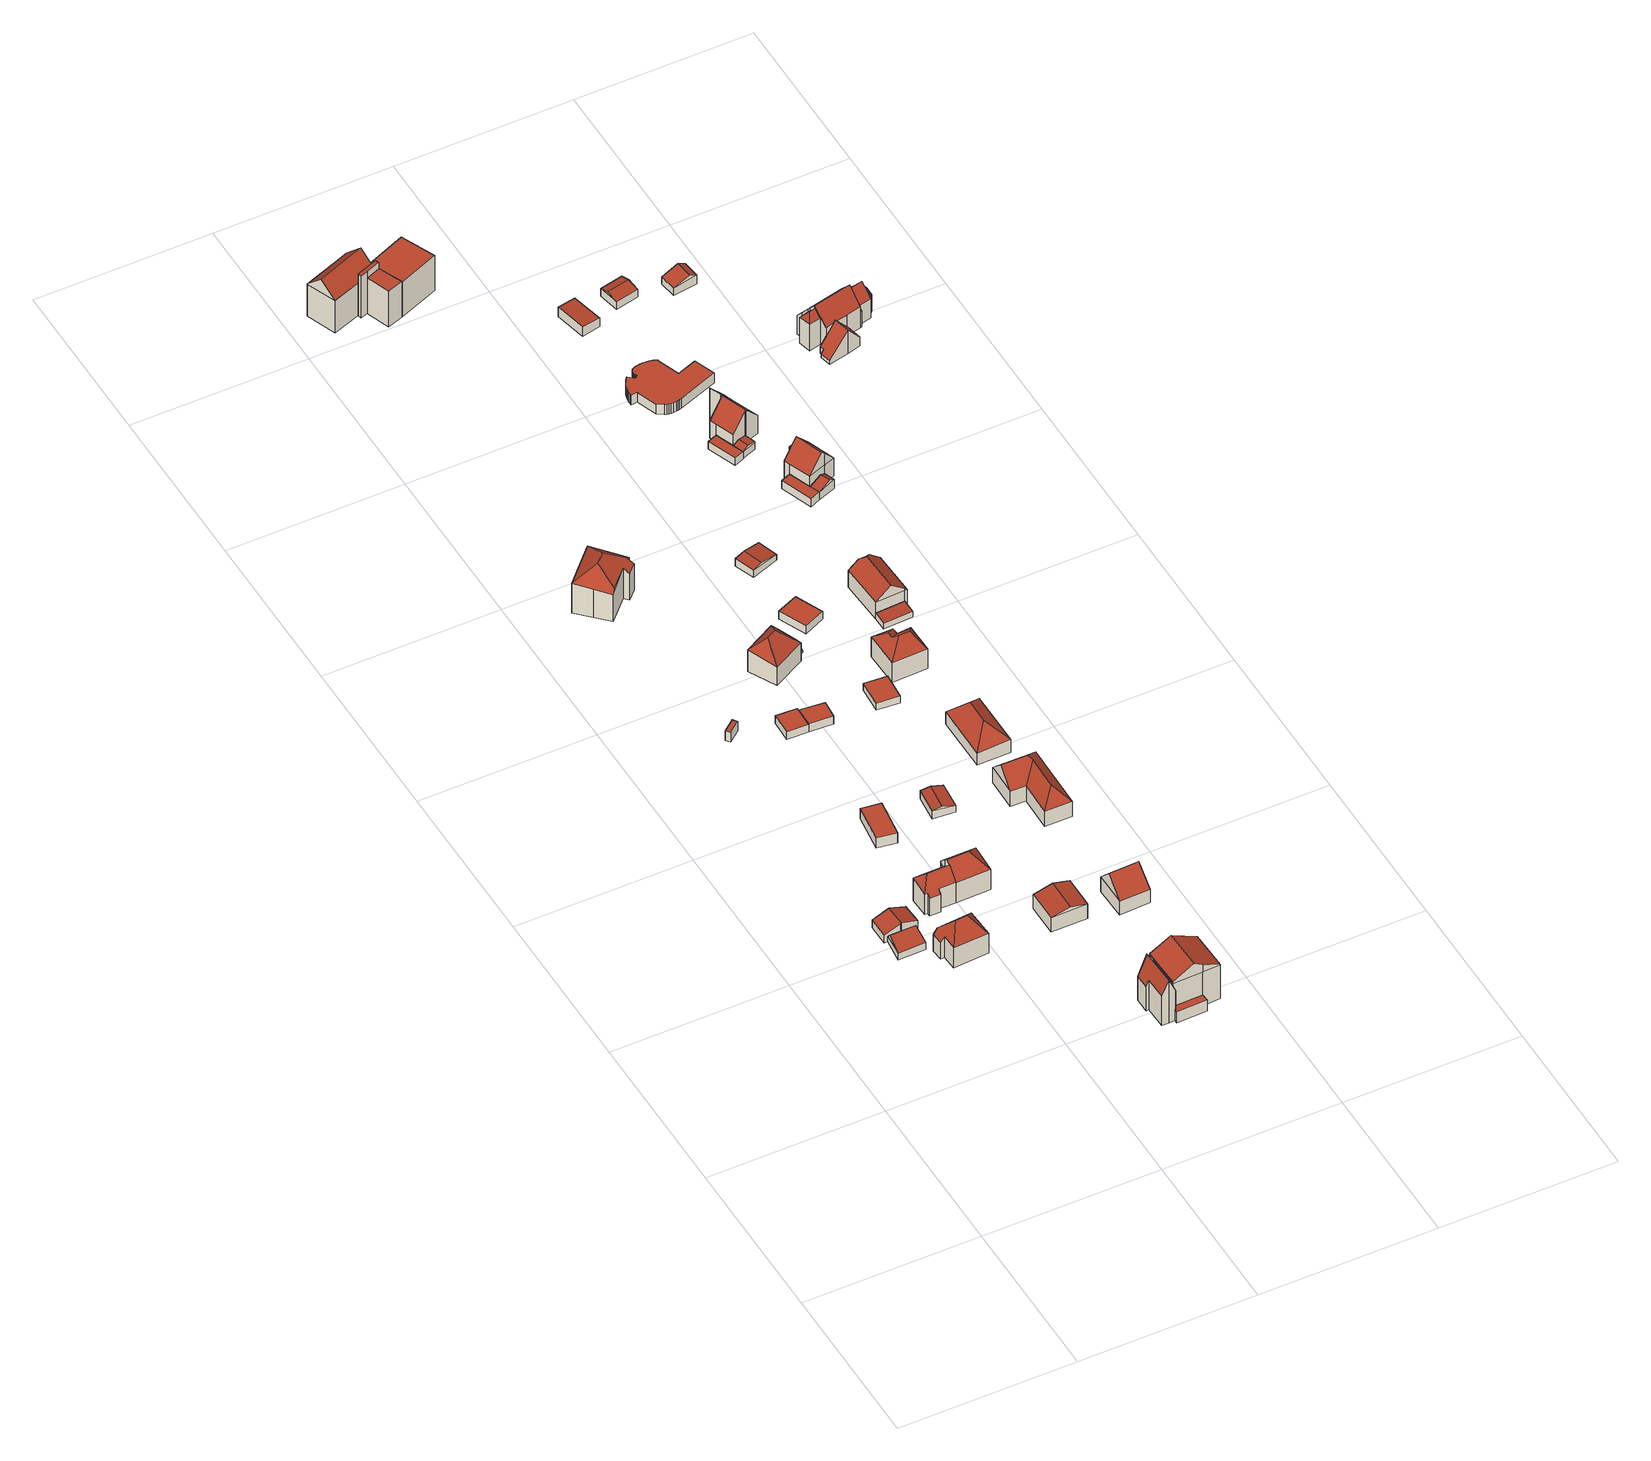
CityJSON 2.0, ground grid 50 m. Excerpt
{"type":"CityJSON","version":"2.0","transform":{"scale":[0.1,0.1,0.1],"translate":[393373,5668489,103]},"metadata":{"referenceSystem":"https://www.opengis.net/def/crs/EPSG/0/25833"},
"CityObjects":{
"building1":{"type":"Building","attributes":{"Dachtyp_tdc":"tdcGableRoof","Gemeindeschluessel":14627140,"Dachneigung":18.08,"QualitaetDacherkennung":13,"Geometrietyp2DReferenz":"3000","function":"31001_9998","roofType":"3100","measuredHeight":3.89},"geometry":[{"type":"MultiSurface","lod":"2","boundaries":[[[0,1,2,3]],[[1,4,5,2]],[[4,6,7,5]],[[6,0,3,7]],[[4,1,8]],[[0,6,9]],[[1,0,9,8]],[[6,4,8,9]],[[3,2,5,7]]],"semantics":{"surfaces":[{"type":"WallSurface"},{"type":"RoofSurface"},{"type":"GroundSurface"}],"values":[0,0,0,0,0,0,1,1,2]}}]},
"building2":{"type":"Building","attributes":{"Dachtyp_tdc":"tdcGableRoof","Gemeindeschluessel":14627140,"Dachneigung":20.94,"QualitaetDacherkennung":65,"Geometrietyp2DReferenz":"3000","function":"31001_9998","roofType":"3100","measuredHeight":4.41},"geometry":[{"type":"MultiSurface","lod":"2","boundaries":[[[10,11,12,13]],[[11,14,15,12]],[[14,16,17,15]],[[16,18,19,17]],[[18,20,21,19]],[[20,22,23,21]],[[22,10,13,23]],[[18,16,14,11]],[[11,10,22,20,18]],[[13,12,15,17,19,21,23]]],"semantics":{"surfaces":[{"type":"WallSurface"},{"type":"RoofSurface"},{"type":"GroundSurface"}],"values":[0,0,0,0,0,0,0,1,1,2]}}]},
"building3":{"type":"Building","attributes":{"Dachtyp_tdc":"tdcHipRoof","Gemeindeschluessel":14627140,"Dachneigung":45.87,"QualitaetDacherkennung":79,"Geometrietyp2DReferenz":"3000","function":"31001_9998","roofType":"3200","measuredHeight":11.08},"geometry":[{"type":"MultiSurface","lod":"2","boundaries":[[[24,25,26,27]],[[25,28,29,26]],[[28,30,31,29]],[[30,32,33,31]],[[32,34,35,33]],[[34,36,37,35]],[[36,24,27,37]],[[24,36,38]],[[34,32,30,28,25,39]],[[36,34,39,38]],[[25,24,38,39]],[[27,26,29,31,33,35,37]]],"semantics":{"surfaces":[{"type":"WallSurface"},{"type":"RoofSurface"},{"type":"GroundSurface"}],"values":[0,0,0,0,0,0,0,1,1,1,1,2]}}]},
"building4":{"type":"Building","attributes":{"Gemeindeschluessel":14627140,"Geometrietyp2DReferenz":"3000","function":"31001_9998","roofType":"9999"},"children":["building4-1","building4-2"]},
"building4-1":{"type":"BuildingPart","attributes":{"Dachtyp_tdc":"tdcHipAndGableRoof","Dachneigung":42.84,"QualitaetDacherkennung":80,"Geometrietyp2DReferenz":"3000","roofType":"5000","measuredHeight":9.98},"parents":["building4"],"geometry":[{"type":"MultiSurface","lod":"2","boundaries":[[[40,41,42,43,44]],[[41,45,46,42]],[[45,47,48,46]],[[47,49,50,48]],[[49,51,52,50]],[[51,53,54,52]],[[53,55,56,57,54]],[[53,51,58]],[[51,49,47,45,41,40,59,58]],[[59,60,55,53,58]],[[43,42,46,48,50,52,54,57,61]],[[61,57,56,62]],[[62,56,55,60]],[[40,44,60,59]],[[44,43,61,62]],[[44,62,60]]],"semantics":{"surfaces":[{"type":"WallSurface"},{"type":"RoofSurface"},{"type":"GroundSurface"},{"type":"ClosureSurface"}],"values":[0,0,0,0,0,0,0,1,1,1,2,3,3,0,3,3]}}]},
"building4-2":{"type":"BuildingPart","attributes":{"Dachtyp_tdc":"tdcHipAndGableRoof","Dachneigung":43.49,"QualitaetDacherkennung":73,"Geometrietyp2DReferenz":"3000","roofType":"5000","measuredHeight":10.97},"parents":["building4"],"geometry":[{"type":"MultiSurface","lod":"2","boundaries":[[[63,64,65,66]],[[64,44,43,65]],[[56,67,68,57]],[[67,63,66,68]],[[64,69,70]],[[69,71,72,73,70]],[[44,64,70,73,60]],[[56,55,72,71,67]],[[67,71,69,63]],[[63,69,64]],[[66,65,43,61,57,68]],[[56,57,61,62]],[[62,61,43,44]],[[73,72,55,60]],[[55,56,62,60]],[[60,62,44]]],"semantics":{"surfaces":[{"type":"WallSurface"},{"type":"RoofSurface"},{"type":"GroundSurface"},{"type":"ClosureSurface"}],"values":[0,0,0,0,1,1,1,0,0,0,2,3,3,0,3,3]}}]},
"building5":{"type":"Building","attributes":{"Dachtyp_tdc":"tdcPolyFlatRoof","Gemeindeschluessel":14627140,"Dachneigung":0,"QualitaetDacherkennung":35,"Geometrietyp2DReferenz":"3000","function":"31001_9998","roofType":"1000","measuredHeight":3.22},"geometry":[{"type":"MultiSurface","lod":"2","boundaries":[[[74,75,76,77]],[[75,78,79,76]],[[78,80,81,79]],[[80,74,77,81]],[[80,78,75,74]],[[77,76,79,81]]],"semantics":{"surfaces":[{"type":"WallSurface"},{"type":"RoofSurface"},{"type":"GroundSurface"}],"values":[0,0,0,0,1,2]}}]},
"building6":{"type":"Building","attributes":{"Dachtyp_tdc":"tdcPolyFlatRoof","Gemeindeschluessel":14627140,"Dachneigung":0,"QualitaetDacherkennung":78,"Geometrietyp2DReferenz":"3000","function":"31001_9998","roofType":"1000","measuredHeight":3.48},"geometry":[{"type":"MultiSurface","lod":"2","boundaries":[[[82,83,84,85]],[[83,86,87,84]],[[86,88,89,87]],[[88,82,85,89]],[[88,86,83,82]],[[85,84,87,89]]],"semantics":{"surfaces":[{"type":"WallSurface"},{"type":"RoofSurface"},{"type":"GroundSurface"}],"values":[0,0,0,0,1,2]}}]},
"building7":{"type":"Building","attributes":{"Gemeindeschluessel":14627140,"Geometrietyp2DReferenz":"3000","function":"31001_9998","roofType":"9999"},"children":["building7-1","building7-2","building7-3"]},
"building7-1":{"type":"BuildingPart","attributes":{"Dachtyp_tdc":"tdcPolyFlatRoof","Dachneigung":0,"QualitaetDacherkennung":0,"Geometrietyp2DReferenz":"3000","roofType":"9999","measuredHeight":3.77},"parents":["building7"],"geometry":[{"type":"MultiSurface","lod":"2","boundaries":[[[90,91,92,93,94,95]],[[95,94,96,97]],[[94,93,98,96]],[[90,95,97,99]],[[97,96,98,100,101,99]],[[100,98,93,92]],[[101,100,92,91]],[[99,101,91,90]]],"semantics":{"surfaces":[{"type":"RoofSurface"},{"type":"WallSurface"},{"type":"GroundSurface"},{"type":"ClosureSurface"}],"values":[0,1,1,1,2,3,3,3]}}]},
"building7-2":{"type":"BuildingPart","attributes":{"Dachtyp_tdc":"tdcGableRoof","Dachneigung":27.42,"QualitaetDacherkennung":48,"Geometrietyp2DReferenz":"3000","roofType":"3100","measuredHeight":15.4},"parents":["building7"],"geometry":[{"type":"MultiSurface","lod":"2","boundaries":[[[102,103,90,99,104]],[[105,106,107,108,109]],[[106,110,111,107]],[[110,102,104,111]],[[110,112,113,114,115]],[[116,117,113,112,118]],[[105,116,118,106]],[[106,118,112,110]],[[119,117,116,105]],[[103,114,113,117,119]],[[102,115,114,103]],[[110,115,102]],[[104,99,101,108,107,111]],[[91,90,103,119,120]],[[91,101,99,90]],[[109,120,119,105]],[[101,91,120,109,108]]],"semantics":{"surfaces":[{"type":"WallSurface"},{"type":"RoofSurface"},{"type":"GroundSurface"},{"type":"ClosureSurface"}],"values":[0,0,0,0,1,1,0,0,0,0,0,0,2,0,3,0,3]}}]},
"building7-3":{"type":"BuildingPart","attributes":{"Dachtyp_tdc":"tdcFreeFormRoof","Dachneigung":66.89,"QualitaetDacherkennung":17,"Geometrietyp2DReferenz":"3000","roofType":"5000","measuredHeight":14.51},"parents":["building7"],"geometry":[{"type":"MultiSurface","lod":"2","boundaries":[[[121,122,123,98,93]],[[122,124,125,123]],[[124,126,127,125]],[[126,128,129,127]],[[128,130,131,129]],[[130,132,133,131]],[[132,109,108,133]],[[132,130,128,126,124,122]],[[122,121,134,120,109,132]],[[98,123,125,127,129,131,133,108,101,100]],[[92,91,120,134]],[[92,100,101,91]],[[101,108,109,120,91]],[[93,92,134,121]],[[93,98,100,92]]],"semantics":{"surfaces":[{"type":"WallSurface"},{"type":"RoofSurface"},{"type":"GroundSurface"},{"type":"ClosureSurface"}],"values":[0,0,0,0,0,0,0,1,1,2,0,3,3,0,3]}}]},
"building8":{"type":"Building","attributes":{"Dachtyp_tdc":"tdcGableRoof","Gemeindeschluessel":14627140,"Dachneigung":14.01,"QualitaetDacherkennung":89,"Geometrietyp2DReferenz":"3000","function":"31001_9998","roofType":"3100","measuredHeight":6.04},"geometry":[{"type":"MultiSurface","lod":"2","boundaries":[[[135,136,137,138]],[[136,139,140,137]],[[139,141,142,140]],[[141,135,138,142]],[[139,136,143]],[[135,141,144]],[[136,135,144,143]],[[141,139,143,144]],[[138,137,140,142]]],"semantics":{"surfaces":[{"type":"WallSurface"},{"type":"RoofSurface"},{"type":"GroundSurface"}],"values":[0,0,0,0,0,0,1,1,2]}}]},
"building9":{"type":"Building","attributes":{"Dachtyp_tdc":"tdcPolyFlatRoof","Gemeindeschluessel":14627140,"Dachneigung":0,"QualitaetDacherkennung":74,"Geometrietyp2DReferenz":"3000","function":"31001_9998","roofType":"1000","measuredHeight":2.5},"geometry":[{"type":"MultiSurface","lod":"2","boundaries":[[[145,146,147,148]],[[146,149,150,147]],[[149,151,152,150]],[[151,153,154,152]],[[153,145,148,154]],[[153,151,149,146,145]],[[148,147,150,152,154]]],"semantics":{"surfaces":[{"type":"WallSurface"},{"type":"RoofSurface"},{"type":"GroundSurface"}],"values":[0,0,0,0,0,1,2]}}]},
"building10":{"type":"Building","attributes":{"Dachtyp_tdc":"tdcGableRoof","Gemeindeschluessel":14627140,"Dachneigung":14.02,"QualitaetDacherkennung":90,"Geometrietyp2DReferenz":"3000","function":"31001_9998","roofType":"3100","measuredHeight":3.16},"geometry":[{"type":"MultiSurface","lod":"2","boundaries":[[[155,156,157,158]],[[156,159,160,157]],[[159,161,162,160]],[[161,155,158,162]],[[159,156,163]],[[155,161,164]],[[156,155,164,163]],[[161,159,163,164]],[[158,157,160,162]]],"semantics":{"surfaces":[{"type":"WallSurface"},{"type":"RoofSurface"},{"type":"GroundSurface"}],"values":[0,0,0,0,0,0,1,1,2]}}]},
"building11":{"type":"Building","attributes":{"Dachtyp_tdc":"tdcPolyFlatRoof","Gemeindeschluessel":14627140,"Dachneigung":0,"QualitaetDacherkennung":65,"Geometrietyp2DReferenz":"3000","function":"31001_9998","roofType":"1000","measuredHeight":2.65},"geometry":[{"type":"MultiSurface","lod":"2","boundaries":[[[165,166,154,148]],[[166,167,168,154]],[[167,169,170,168]],[[169,165,148,170]],[[169,167,166,165]],[[148,154,168,170]]],"semantics":{"surfaces":[{"type":"WallSurface"},{"type":"RoofSurface"},{"type":"GroundSurface"}],"values":[0,0,0,0,1,2]}}]},
"building12":{"type":"Building","attributes":{"Dachtyp_tdc":"tdcFreeFormRoof","Gemeindeschluessel":14627140,"Dachneigung":35.51,"QualitaetDacherkennung":54,"Geometrietyp2DReferenz":"3000","function":"31001_9998","roofType":"5000","measuredHeight":14.01},"geometry":[{"type":"MultiSurface","lod":"2","boundaries":[[[171,172,173,174]],[[172,175,176,173]],[[175,177,178,176]],[[177,179,180,178]],[[179,181,182,180]],[[181,183,184,182]],[[183,185,186,184]],[[185,187,188,186]],[[187,171,174,188]],[[189,190,179,191]],[[171,192,193,175,172]],[[189,191,177,175,193]],[[181,190,189,193,192,187,185,183]],[[181,179,190]],[[171,187,192]],[[179,177,191]],[[174,173,176,178,180,182,184,186,188]]],"semantics":{"surfaces":[{"type":"WallSurface"},{"type":"RoofSurface"},{"type":"GroundSurface"}],"values":[0,0,0,0,0,0,0,0,0,1,1,1,1,0,0,0,2]}}]},
"building13":{"type":"Building","attributes":{"Dachtyp_tdc":"tdcFreeFormRoof","Gemeindeschluessel":14627140,"Dachneigung":45.08,"QualitaetDacherkennung":55,"Geometrietyp2DReferenz":"3000","function":"31001_9998","roofType":"5000","measuredHeight":11.01},"geometry":[{"type":"MultiSurface","lod":"2","boundaries":[[[194,195,196,197]],[[195,198,199,196]],[[198,200,201,199]],[[200,202,203,201]],[[202,204,205,203]],[[204,194,197,205]],[[202,200,198,195,206]],[[207,194,204]],[[206,195,194,207]],[[202,206,207,204]],[[197,196,199,201,203,205]]],"semantics":{"surfaces":[{"type":"WallSurface"},{"type":"RoofSurface"},{"type":"GroundSurface"}],"values":[0,0,0,0,0,0,1,1,1,1,2]}}]},
"building14":{"type":"Building","attributes":{"Dachtyp_tdc":"tdcGableRoof","Gemeindeschluessel":14627140,"Dachneigung":40.46,"QualitaetDacherkennung":76,"Geometrietyp2DReferenz":"3000","function":"31001_9998","roofType":"3100","measuredHeight":9.32},"geometry":[{"type":"MultiSurface","lod":"2","boundaries":[[[208,209,210,211]],[[209,212,213,210]],[[212,214,215,213]],[[214,208,211,215]],[[212,209,216]],[[208,214,217]],[[209,208,217,216]],[[214,212,216,217]],[[211,210,213,215]]],"semantics":{"surfaces":[{"type":"WallSurface"},{"type":"RoofSurface"},{"type":"GroundSurface"}],"values":[0,0,0,0,0,0,1,1,2]}}]},
"building15":{"type":"Building","attributes":{"Dachtyp_tdc":"tdcGableRoof","Gemeindeschluessel":14627140,"Dachneigung":68.5,"QualitaetDacherkennung":37,"Geometrietyp2DReferenz":"3000","function":"31001_9998","roofType":"3100","measuredHeight":4.66},"geometry":[{"type":"MultiSurface","lod":"2","boundaries":[[[218,219,220,221]],[[219,222,223,220]],[[222,224,225,223]],[[224,218,221,225]],[[222,219,226]],[[218,224,227]],[[219,218,227,226]],[[224,222,226,227]],[[221,220,223,225]]],"semantics":{"surfaces":[{"type":"WallSurface"},{"type":"RoofSurface"},{"type":"GroundSurface"}],"values":[0,0,0,0,0,0,1,1,2]}}]},
"building16":{"type":"Building","attributes":{"Dachtyp_tdc":"tdcPolyFlatRoof","Gemeindeschluessel":14627140,"Dachneigung":0,"QualitaetDacherkennung":93,"Geometrietyp2DReferenz":"3000","function":"31001_9998","roofType":"1000","measuredHeight":2.36},"geometry":[{"type":"MultiSurface","lod":"2","boundaries":[[[228,229,230,231]],[[229,232,233,230]],[[232,234,235,233]],[[234,228,231,235]],[[234,232,229,228]],[[231,230,233,235]]],"semantics":{"surfaces":[{"type":"WallSurface"},{"type":"RoofSurface"},{"type":"GroundSurface"}],"values":[0,0,0,0,1,2]}}]},
"building17":{"type":"Building","attributes":{"Dachtyp_tdc":"tdcFreeFormRoof","Gemeindeschluessel":14627140,"Dachneigung":46.74,"QualitaetDacherkennung":11,"Geometrietyp2DReferenz":"3000","function":"31001_9998","roofType":"5000","measuredHeight":10.26},"geometry":[{"type":"MultiSurface","lod":"2","boundaries":[[[236,237,238,239]],[[237,240,241,238]],[[240,242,243,241]],[[242,244,245,243]],[[244,246,247,245]],[[246,236,239,247]],[[248,246,244]],[[249,250,248,244,242]],[[251,249,242,240]],[[251,240,237]],[[250,249,251,237,236]],[[248,250,236,246]],[[239,238,241,243,245,247]]],"semantics":{"surfaces":[{"type":"WallSurface"},{"type":"RoofSurface"},{"type":"GroundSurface"}],"values":[0,0,0,0,0,0,1,1,1,0,1,1,2]}}]},
"building18":{"type":"Building","attributes":{"Dachtyp_tdc":"tdcPolyFlatRoof","Gemeindeschluessel":14627140,"Dachneigung":0,"QualitaetDacherkennung":87,"Geometrietyp2DReferenz":"3000","function":"31001_9998","roofType":"1000","measuredHeight":2.59},"geometry":[{"type":"MultiSurface","lod":"2","boundaries":[[[252,253,254,255]],[[253,256,257,254]],[[256,258,259,257]],[[258,252,255,259]],[[258,256,253,252]],[[255,254,257,259]]],"semantics":{"surfaces":[{"type":"WallSurface"},{"type":"RoofSurface"},{"type":"GroundSurface"}],"values":[0,0,0,0,1,2]}}]},
"building19":{"type":"Building","attributes":{"Dachtyp_tdc":"tdcHipRoof","Gemeindeschluessel":14627140,"Dachneigung":39.67,"QualitaetDacherkennung":75,"Geometrietyp2DReferenz":"3000","function":"31001_9998","roofType":"3200","measuredHeight":8.05},"geometry":[{"type":"MultiSurface","lod":"2","boundaries":[[[260,261,262,263]],[[261,264,265,262]],[[264,266,267,265]],[[266,260,263,267]],[[264,261,268]],[[260,266,269]],[[261,260,269,268]],[[266,264,268,269]],[[263,262,265,267]]],"semantics":{"surfaces":[{"type":"WallSurface"},{"type":"RoofSurface"},{"type":"GroundSurface"}],"values":[0,0,0,0,1,1,1,1,2]}}]},
"building20":{"type":"Building","attributes":{"Dachtyp_tdc":"tdcFreeFormRoof","Gemeindeschluessel":14627140,"Dachneigung":40.66,"QualitaetDacherkennung":20,"Geometrietyp2DReferenz":"3000","function":"31001_9998","roofType":"5000","measuredHeight":10.21},"geometry":[{"type":"MultiSurface","lod":"2","boundaries":[[[270,271,272,273]],[[271,274,275,272]],[[274,276,277,275]],[[276,278,279,277]],[[278,280,281,279]],[[280,270,273,281]],[[282,283,280,278]],[[282,278,276]],[[284,283,282,276,274]],[[285,284,274,271]],[[285,271,270]],[[283,284,285,270,280]],[[273,272,275,277,279,281]]],"semantics":{"surfaces":[{"type":"WallSurface"},{"type":"RoofSurface"},{"type":"GroundSurface"}],"values":[0,0,0,0,0,0,1,1,1,1,1,1,2]}}]},
"building21":{"type":"Building","attributes":{"Dachtyp_tdc":"tdcGableRoof","Gemeindeschluessel":14627140,"Dachneigung":10.34,"QualitaetDacherkennung":54,"Geometrietyp2DReferenz":"3000","function":"31001_9998","roofType":"3100","measuredHeight":2.99},"geometry":[{"type":"MultiSurface","lod":"2","boundaries":[[[286,287,288,289]],[[287,290,291,288]],[[290,292,293,291]],[[292,286,289,293]],[[290,287,294]],[[286,292,295]],[[287,286,295,294]],[[292,290,294,295]],[[289,288,291,293]]],"semantics":{"surfaces":[{"type":"WallSurface"},{"type":"RoofSurface"},{"type":"GroundSurface"}],"values":[0,0,0,0,0,0,1,1,2]}}]},
"building22":{"type":"Building","attributes":{"Dachtyp_tdc":"tdcPolyFlatRoof","Gemeindeschluessel":14627140,"Dachneigung":2.82,"QualitaetDacherkennung":55,"Geometrietyp2DReferenz":"3000","function":"31001_9998","roofType":"2100","measuredHeight":2},"geometry":[{"type":"MultiSurface","lod":"2","boundaries":[[[296,297,298,299]],[[297,300,301,298]],[[300,302,303,301]],[[302,296,299,303]],[[302,300,297,296]],[[299,298,301,303]]],"semantics":{"surfaces":[{"type":"WallSurface"},{"type":"RoofSurface"},{"type":"GroundSurface"}],"values":[0,0,0,0,1,2]}}]},
"building23":{"type":"Building","attributes":{"Dachtyp_tdc":"tdcFreeFormRoof","Gemeindeschluessel":14627140,"Dachneigung":38.23,"QualitaetDacherkennung":61,"Geometrietyp2DReferenz":"3000","function":"31001_9998","roofType":"5000","measuredHeight":9.19},"geometry":[{"type":"MultiSurface","lod":"2","boundaries":[[[304,305,306,307]],[[305,308,309,306]],[[308,310,311,309]],[[310,312,313,311]],[[312,314,301,313]],[[314,315,298,301]],[[315,304,307,298]],[[316,317,318,319]],[[317,304,315,320,318]],[[312,310,319,318,320,321]],[[312,321,314]],[[314,321,320,315]],[[304,317,316,305]],[[308,319,310]],[[305,316,319,308]],[[307,306,309,311,313,301,298]]],"semantics":{"surfaces":[{"type":"WallSurface"},{"type":"RoofSurface"},{"type":"GroundSurface"}],"values":[0,0,0,0,0,0,0,1,1,1,0,0,0,0,0,2]}}]},
"building24":{"type":"Building","attributes":{"Gemeindeschluessel":14627140,"Geometrietyp2DReferenz":"3000","function":"31001_9998","roofType":"9999"},"children":["building24-1","building24-2","building24-3"]},
"building24-1":{"type":"BuildingPart","attributes":{"Dachtyp_tdc":"tdcPolyFlatRoof","Dachneigung":4.14,"QualitaetDacherkennung":41,"Geometrietyp2DReferenz":"3000","roofType":"2100","measuredHeight":14.13},"parents":["building24"],"geometry":[{"type":"MultiSurface","lod":"2","boundaries":[[[322,323,324,325,326,327,328]],[[329,330,331,332,333]],[[330,334,335,336,337,331]],[[330,329,323,322,334]],[[337,326,325,332,331]],[[322,328,335,334]],[[327,326,337,336]],[[327,336,335,328]],[[333,324,323,329]],[[333,332,325,324]]],"semantics":{"surfaces":[{"type":"WallSurface"},{"type":"RoofSurface"},{"type":"GroundSurface"},{"type":"ClosureSurface"}],"values":[0,0,0,1,2,0,3,3,0,3]}}]},
"building24-2":{"type":"BuildingPart","attributes":{"Dachtyp_tdc":"tdcPolyFlatRoof","Dachneigung":0,"QualitaetDacherkennung":16,"Geometrietyp2DReferenz":"3000","roofType":"1000","measuredHeight":12.11},"parents":["building24"],"geometry":[{"type":"MultiSurface","lod":"2","boundaries":[[[338,333,332,339]],[[324,340,341,325]],[[340,338,339,341]],[[340,324,333,338]],[[339,332,325,341]],[[325,332,333,324]]],"semantics":{"surfaces":[{"type":"WallSurface"},{"type":"RoofSurface"},{"type":"GroundSurface"},{"type":"ClosureSurface"}],"values":[0,0,0,1,2,3]}}]},
"building24-3":{"type":"BuildingPart","attributes":{"Dachtyp_tdc":"tdcGableRoof","Dachneigung":43.25,"QualitaetDacherkennung":59,"Geometrietyp2DReferenz":"3000","roofType":"3100","measuredHeight":15.35},"parents":["building24"],"geometry":[{"type":"MultiSurface","lod":"2","boundaries":[[[342,343,344,345]],[[343,327,326,344]],[[336,346,347,337]],[[346,348,349,347]],[[348,342,345,349]],[[350,351,352,342]],[[335,328,353,352,351,354]],[[336,335,354,346]],[[346,354,351,350,348]],[[343,353,328,327]],[[342,352,353,343]],[[348,350,342]],[[345,344,326,337,347,349]],[[337,326,327,336]],[[327,328,335,336]]],"semantics":{"surfaces":[{"type":"WallSurface"},{"type":"RoofSurface"},{"type":"GroundSurface"},{"type":"ClosureSurface"}],"values":[0,0,0,0,0,1,1,0,0,0,0,0,2,3,3]}}]},
"building25":{"type":"Building","attributes":{"Dachtyp_tdc":"tdcPolyFlatRoof","Gemeindeschluessel":14627140,"Dachneigung":0,"QualitaetDacherkennung":72,"Geometrietyp2DReferenz":"3000","function":"31001_9998","roofType":"1000","measuredHeight":2.54},"geometry":[{"type":"MultiSurface","lod":"2","boundaries":[[[355,356,357,358]],[[356,359,360,357]],[[359,361,362,360]],[[361,363,364,362]],[[363,355,358,364]],[[363,361,359,356,355]],[[358,357,360,362,364]]],"semantics":{"surfaces":[{"type":"WallSurface"},{"type":"RoofSurface"},{"type":"GroundSurface"}],"values":[0,0,0,0,0,1,2]}}]},
"building26":{"type":"Building","attributes":{"Gemeindeschluessel":14627140,"Geometrietyp2DReferenz":"3000","function":"31001_9998","roofType":"9999"},"children":["building26-1","building26-2"]},
"building26-1":{"type":"BuildingPart","attributes":{"Dachtyp_tdc":"tdcPolyFlatRoof","Dachneigung":0,"QualitaetDacherkennung":75,"Geometrietyp2DReferenz":"3000","roofType":"1000","measuredHeight":2.71},"parents":["building26"],"geometry":[{"type":"MultiSurface","lod":"2","boundaries":[[[365,366,367,368]],[[366,369,370,371,367]],[[372,373,374,375,376]],[[373,365,368,374]],[[373,372,369,366,365]],[[368,367,371,375,374]],[[376,370,369,372]],[[376,375,371,370]]],"semantics":{"surfaces":[{"type":"WallSurface"},{"type":"RoofSurface"},{"type":"GroundSurface"},{"type":"ClosureSurface"}],"values":[0,0,0,0,1,2,0,3]}}]},
"building26-2":{"type":"BuildingPart","attributes":{"Dachtyp_tdc":"tdcGableRoof","Dachneigung":18.85,"QualitaetDacherkennung":10,"Geometrietyp2DReferenz":"3000","roofType":"3100","measuredHeight":3.94},"parents":["building26"],"geometry":[{"type":"MultiSurface","lod":"2","boundaries":[[[377,378,379,380]],[[378,376,375,379]],[[370,377,380,371]],[[376,378,381]],[[377,370,382]],[[378,377,382,381]],[[370,376,381,382]],[[380,379,375,371]],[[371,375,376,370]]],"semantics":{"surfaces":[{"type":"WallSurface"},{"type":"RoofSurface"},{"type":"GroundSurface"},{"type":"ClosureSurface"}],"values":[0,0,0,0,0,1,1,2,3]}}]},
"building27":{"type":"Building","attributes":{"Gemeindeschluessel":14627140,"Geometrietyp2DReferenz":"3000","function":"31001_9998","roofType":"9999"},"children":["building27-1","building27-2","building27-3"]},
"building27-1":{"type":"BuildingPart","attributes":{"Dachtyp_tdc":"tdcGableRoof","Dachneigung":10.23,"QualitaetDacherkennung":13,"Geometrietyp2DReferenz":"3000","roofType":"3100","measuredHeight":2.98},"parents":["building27"],"geometry":[{"type":"MultiSurface","lod":"2","boundaries":[[[383,384,385,386]],[[384,387,388,385]],[[387,389,390,388]],[[387,391,392,389]],[[393,392,391,394]],[[384,394,391,387]],[[383,393,394,384]],[[390,386,385,388]],[[386,390,389,383]],[[392,393,383,389]]],"semantics":{"surfaces":[{"type":"WallSurface"},{"type":"RoofSurface"},{"type":"GroundSurface"},{"type":"ClosureSurface"}],"values":[0,0,0,1,1,0,0,2,3,3]}}]},
"building27-2":{"type":"BuildingPart","attributes":{"Dachtyp_tdc":"tdcGableRoof","Dachneigung":49.31,"QualitaetDacherkennung":78,"Geometrietyp2DReferenz":"3000","roofType":"3100","measuredHeight":11.16},"parents":["building27"],"geometry":[{"type":"MultiSurface","lod":"2","boundaries":[[[395,396,386,397]],[[396,393,383,386]],[[398,399,400,390,389]],[[399,401,402,400]],[[401,403,404,402]],[[405,406,407,408,409]],[[406,395,397,407]],[[410,403,401,399,398,396,395]],[[395,406,405,411,410]],[[397,386,390,400,402,404,412,408,407]],[[398,389,392,393,396]],[[389,390,386,383]],[[389,383,393,392]],[[412,404,403,410]],[[405,409,411]],[[412,410,411,409,408]]],"semantics":{"surfaces":[{"type":"WallSurface"},{"type":"RoofSurface"},{"type":"GroundSurface"},{"type":"ClosureSurface"}],"values":[0,0,0,0,0,0,0,1,1,2,0,3,3,3,0,3]}}]},
"building27-3":{"type":"BuildingPart","attributes":{"Dachtyp_tdc":"tdcPolyFlatRoof","Dachneigung":49.94,"QualitaetDacherkennung":43,"Geometrietyp2DReferenz":"3000","roofType":"2100","measuredHeight":11.89},"parents":["building27"],"geometry":[{"type":"MultiSurface","lod":"2","boundaries":[[[413,414,415,404,403]],[[414,416,417,415]],[[416,409,408,417]],[[416,414,413,411,409]],[[408,412,404,415,417]],[[403,410,411,413]],[[403,404,412,410]],[[412,408,409,411,410]]],"semantics":{"surfaces":[{"type":"WallSurface"},{"type":"RoofSurface"},{"type":"GroundSurface"},{"type":"ClosureSurface"}],"values":[0,0,0,1,2,0,3,3]}}]},
"building28":{"type":"Building","attributes":{"Dachtyp_tdc":"tdcPolyFlatRoof","Gemeindeschluessel":14627140,"Dachneigung":0,"QualitaetDacherkennung":79,"Geometrietyp2DReferenz":"3000","function":"31001_9998","roofType":"1000","measuredHeight":3.3},"geometry":[{"type":"MultiSurface","lod":"2","boundaries":[[[418,419,420,421]],[[419,422,423,420]],[[422,424,425,423]],[[424,426,427,425]],[[426,428,429,427]],[[428,430,431,429]],[[430,432,433,431]],[[432,434,435,433]],[[434,436,437,435]],[[436,438,439,437]],[[438,440,441,439]],[[440,442,443,441]],[[442,444,445,443]],[[444,446,447,445]],[[444,442,440,438,436,434,432,430,428,426,424,422,419,418,448,449,450,451,452,453,454,455,456,457,458,459,460,461,462,463,464,465,466,467,468,469,470,471,472,473,474,475,476,477,478,479,480,481,482,483,484,485,486,487,488,489,490,491,492,493,494,495,496,497,498,499,446]],[[447,500,501,502,503,504,505,506,507,508,509,510,511,512,513,514,515,516,517,518,519,520,521,522,523,524,525,526,527,528,529,530,531,532,533,534,535,536,537,538,539,540,541,542,543,544,545,546,547,548,549,550,551,421,420,423,425,427,429,431,433,435,437,439,441,443,445]],[[446,499,500,447]],[[499,498,501,500]],[[498,497,502,501]],[[497,496,503,502]],[[496,495,504,503]],[[495,494,505,504]],[[494,493,506,505]],[[493,492,507,506]],[[492,491,508,507]],[[491,490,509,508]],[[490,489,510,509]],[[489,488,511,510]],[[488,487,512,511]],[[487,486,513,512]],[[486,485,514,513]],[[485,484,515,514]],[[484,483,516,515]],[[483,482,517,516]],[[482,481,518,517]],[[481,480,519,518]],[[480,479,520,519]],[[479,478,521,520]],[[478,477,522,521]],[[477,476,523,522]],[[476,475,524,523]],[[475,474,525,524]],[[474,473,526,525]],[[473,472,527,526]],[[472,471,528,527]],[[471,470,529,528]],[[470,469,530,529]],[[469,468,531,530]],[[468,467,532,531]],[[467,466,533,532]],[[466,465,534,533]],[[465,464,535,534]],[[464,463,536,535]],[[463,462,537,536]],[[462,461,538,537]],[[461,460,539,538]],[[460,459,540,539]],[[459,458,541,540]],[[458,457,542,541]],[[457,456,543,542]],[[456,455,544,543]],[[455,454,545,544]],[[454,453,546,545]],[[453,452,547,546]],[[452,451,548,547]],[[451,450,549,548]],[[450,449,550,549]],[[449,448,551,550]],[[448,418,421,551]]],"semantics":{"surfaces":[{"type":"WallSurface"},{"type":"RoofSurface"},{"type":"GroundSurface"}],"values":[0,0,0,0,0,0,0,0,0,0,0,0,0,0,1,2,0,0,0,0,0,0,0,0,0,0,0,0,0,0,0,0,0,0,0,0,0,0,0,0,0,0,0,0,0,0,0,0,0,0,0,0,0,0,0,0,0,0,0,0,0,0,0,0,0,0,0,0,0]}}]},
"building29":{"type":"Building","attributes":{"Gemeindeschluessel":14627140,"Geometrietyp2DReferenz":"3000","function":"31001_9998","roofType":"9999"},"children":["building29-1","building29-2"]},
"building29-1":{"type":"BuildingPart","attributes":{"Dachtyp_tdc":"tdcPolyFlatRoof","Dachneigung":8.73,"QualitaetDacherkennung":65,"Geometrietyp2DReferenz":"3000","roofType":"2100","measuredHeight":5.99},"parents":["building29"],"geometry":[{"type":"MultiSurface","lod":"2","boundaries":[[[552,553,554,555]],[[553,556,557,554]],[[556,558,559,557]],[[558,556,553,552]],[[555,554,557,559]],[[555,559,558,552]]],"semantics":{"surfaces":[{"type":"WallSurface"},{"type":"RoofSurface"},{"type":"GroundSurface"},{"type":"ClosureSurface"}],"values":[0,0,0,1,2,3]}}]},
"building29-2":{"type":"BuildingPart","attributes":{"Dachtyp_tdc":"tdcGableRoof","Dachneigung":49.29,"QualitaetDacherkennung":80,"Geometrietyp2DReferenz":"3000","roofType":"3100","measuredHeight":11.22},"parents":["building29"],"geometry":[{"type":"MultiSurface","lod":"2","boundaries":[[[560,561,562,563]],[[561,564,565,562]],[[564,566,567,565]],[[566,568,569,567]],[[568,570,552,555,569]],[[571,560,563,559,558]],[[572,573,574,575,576,577]],[[566,564,575,574,568]],[[560,577,576,561]],[[571,572,577,560]],[[561,576,575,564]],[[570,573,572,571]],[[568,574,573,570]],[[563,562,565,567,569,555,559]],[[558,552,570,571]],[[558,559,555,552]]],"semantics":{"surfaces":[{"type":"WallSurface"},{"type":"RoofSurface"},{"type":"GroundSurface"},{"type":"ClosureSurface"}],"values":[0,0,0,0,0,0,1,1,0,0,0,0,0,2,0,3]}}]},
"building30":{"type":"Building","attributes":{"Dachtyp_tdc":"tdcPolyFlatRoof","Gemeindeschluessel":14627140,"Dachneigung":0,"QualitaetDacherkennung":73,"Geometrietyp2DReferenz":"3000","function":"31001_9998","roofType":"1000","measuredHeight":11.79},"geometry":[{"type":"MultiSurface","lod":"2","boundaries":[[[578,579,344,341]],[[579,580,581,344]],[[580,582,583,581]],[[582,578,341,583]],[[582,580,579,578]],[[341,344,581,583]]],"semantics":{"surfaces":[{"type":"WallSurface"},{"type":"RoofSurface"},{"type":"GroundSurface"}],"values":[0,0,0,0,1,2]}}]},
"building31":{"type":"Building","attributes":{"Dachtyp_tdc":"tdcPolyFlatRoof","Gemeindeschluessel":14627140,"Dachneigung":2.69,"QualitaetDacherkennung":81,"Geometrietyp2DReferenz":"3000","function":"31001_9998","roofType":"2100","measuredHeight":3.17},"geometry":[{"type":"MultiSurface","lod":"2","boundaries":[[[584,585,586,587]],[[585,588,589,586]],[[588,590,591,589]],[[590,584,587,591]],[[590,588,585,584]],[[587,586,589,591]]],"semantics":{"surfaces":[{"type":"WallSurface"},{"type":"RoofSurface"},{"type":"GroundSurface"}],"values":[0,0,0,0,1,2]}}]},
"building32":{"type":"Building","attributes":{"Dachtyp_tdc":"tdcGableRoof","Gemeindeschluessel":14627140,"Dachneigung":10.13,"QualitaetDacherkennung":89,"Geometrietyp2DReferenz":"3000","function":"31001_9998","roofType":"3100","measuredHeight":3.21},"geometry":[{"type":"MultiSurface","lod":"2","boundaries":[[[592,593,594,595]],[[593,596,597,594]],[[596,598,599,597]],[[598,592,595,599]],[[596,593,600]],[[592,598,601]],[[593,592,601,600]],[[598,596,600,601]],[[595,594,597,599]]],"semantics":{"surfaces":[{"type":"WallSurface"},{"type":"RoofSurface"},{"type":"GroundSurface"}],"values":[0,0,0,0,0,0,1,1,2]}}]},
"building33":{"type":"Building","attributes":{"Dachtyp_tdc":"tdcGableRoof","Gemeindeschluessel":14627140,"Dachneigung":20.75,"QualitaetDacherkennung":66,"Geometrietyp2DReferenz":"3000","function":"31001_9998","roofType":"3100","measuredHeight":4.27},"geometry":[{"type":"MultiSurface","lod":"2","boundaries":[[[602,603,604,605]],[[603,606,607,604]],[[606,608,609,607]],[[608,602,605,609]],[[606,603,610]],[[602,608,611]],[[603,602,611,610]],[[608,606,610,611]],[[605,604,607,609]]],"semantics":{"surfaces":[{"type":"WallSurface"},{"type":"RoofSurface"},{"type":"GroundSurface"}],"values":[0,0,0,0,0,0,1,1,2]}}]},
"building34":{"type":"Building","attributes":{"name":"Martinskapelle","Gemeindeschluessel":14627140,"Geometrietyp2DReferenz":"3000","function":"31001_3043","roofType":"9999"},"children":["building34-1","building34-2","building34-3","building34-4","building34-5"]},
"building34-1":{"type":"BuildingPart","attributes":{"Dachtyp_tdc":"tdcGableRoof","Dachneigung":49.86,"QualitaetDacherkennung":72,"Geometrietyp2DReferenz":"3000","roofType":"3100","measuredHeight":11.77},"parents":["building34"],"geometry":[{"type":"MultiSurface","lod":"2","boundaries":[[[612,613,614,615]],[[613,616,617,614]],[[616,618,619,617]],[[618,620,621,619]],[[620,622,623,621]],[[622,624,625,626,623]],[[627,628,629,630,631]],[[628,632,633,634,629]],[[635,636,637,638,639]],[[636,640,637]],[[641,642,643]],[[641,612,615,642]],[[644,636,635,645,646,647,632,628,627,648]],[[648,624,622,620,618,616,613,612,641,644]],[[615,614,617,619,621,623,626,649,650,630,629,634,651,638,637,652,642]],[[653,654,625,624,648]],[[650,649,654,653]],[[649,626,625,654]],[[627,631,653,648]],[[650,653,631,630]],[[635,639,645]],[[647,633,632]],[[645,639,638,651,646]],[[646,651,634,633,647]],[[655,656,640,636,644]],[[652,637,640,657]],[[657,640,656,655]],[[641,643,655,644]],[[652,657,643,642]],[[643,657,655]]],"semantics":{"surfaces":[{"type":"WallSurface"},{"type":"RoofSurface"},{"type":"GroundSurface"},{"type":"ClosureSurface"}],"values":[0,0,0,0,0,0,0,0,0,0,0,0,1,1,2,0,3,3,0,3,0,0,3,3,0,3,3,0,3,3]}}]},
"building34-2":{"type":"BuildingPart","attributes":{"Dachtyp_tdc":"tdcFreeFormRoof","Dachneigung":63.92,"QualitaetDacherkennung":38,"Geometrietyp2DReferenz":"3000","roofType":"5000","measuredHeight":7.44},"parents":["building34"],"geometry":[{"type":"MultiSurface","lod":"2","boundaries":[[[658,659,660,661]],[[659,662,663,660]],[[662,664,665,663]],[[664,666,667,665]],[[666,668,669,667]],[[668,670,671,669]],[[670,672,673,671]],[[672,674,675,673]],[[674,676,677,675]],[[678,679,680]],[[679,658,661,680]],[[674,672,681]],[[682,676,674]],[[672,670,683,681]],[[670,668,684,683]],[[668,666,685,684]],[[666,664,686,685]],[[664,662,687,686]],[[662,659,688,687]],[[659,658,689,688]],[[658,679,678,689]],[[678,690,682,674,681,683,684,685,686,687,688,689]],[[661,660,663,665,667,669,671,673,675,677,691,692,680]],[[691,677,676,682]],[[680,692,690,678]],[[692,691,682,690]]],"semantics":{"surfaces":[{"type":"WallSurface"},{"type":"RoofSurface"},{"type":"GroundSurface"},{"type":"ClosureSurface"}],"values":[0,0,0,0,0,0,0,0,0,0,0,1,1,1,1,1,1,1,1,1,1,1,2,3,3,3]}}]},
"building34-3":{"type":"BuildingPart","attributes":{"Dachtyp_tdc":"tdcGableRoof","Dachneigung":49.39,"QualitaetDacherkennung":57,"Geometrietyp2DReferenz":"3000","roofType":"3100","measuredHeight":7.89},"parents":["building34"],"geometry":[{"type":"MultiSurface","lod":"2","boundaries":[[[693,694,695,696]],[[694,697,698,695]],[[697,639,638,698]],[[633,699,700,634]],[[699,701,702,700]],[[701,703,704,702]],[[703,705,706,704]],[[705,693,696,706]],[[701,699,633,647,707]],[[707,645,639,697,694,693,705,703,701]],[[696,695,698,638,651,634,700,702,704,706]],[[646,645,707]],[[651,638,639,645,646]],[[647,646,707]],[[633,634,651,646,647]]],"semantics":{"surfaces":[{"type":"WallSurface"},{"type":"RoofSurface"},{"type":"GroundSurface"},{"type":"ClosureSurface"}],"values":[0,0,0,0,0,0,0,0,1,1,2,0,3,0,3]}}]},
"building34-4":{"type":"BuildingPart","attributes":{"Dachtyp_tdc":"tdcGableRoof","Dachneigung":48.31,"QualitaetDacherkennung":68,"Geometrietyp2DReferenz":"3000","roofType":"3100","measuredHeight":10.12},"parents":["building34"],"geometry":[{"type":"MultiSurface","lod":"2","boundaries":[[[708,677,676]],[[708,709,710,677]],[[709,711,712,710]],[[711,713,714,712]],[[713,631,630,714]],[[625,715,716,626]],[[715,717,680,716]],[[654,653,631,713,711,709,708,718]],[[718,717,715,625,654]],[[680,692,691,677,710,712,714,630,650,649,626,716]],[[690,678,680,717,718]],[[692,680,678,690]],[[708,676,682,690,718]],[[676,677,691,682]],[[692,690,682,691]],[[649,650,653,654]],[[650,630,631,653]],[[649,654,625,626]]],"semantics":{"surfaces":[{"type":"WallSurface"},{"type":"RoofSurface"},{"type":"GroundSurface"},{"type":"ClosureSurface"}],"values":[0,0,0,0,0,0,0,1,1,2,0,3,0,3,3,3,3,3]}}]},
"building34-5":{"type":"BuildingPart","attributes":{"Dachtyp_tdc":"tdcHipAndGableRoof","Dachneigung":48.87,"QualitaetDacherkennung":57,"Geometrietyp2DReferenz":"3000","roofType":"5000","measuredHeight":10.97},"parents":["building34"],"geometry":[{"type":"MultiSurface","lod":"2","boundaries":[[[640,719,720,637]],[[719,721,722,720]],[[721,643,642,722]],[[721,719,723]],[[719,640,656,723]],[[643,721,723,656,655]],[[637,720,722,642,652]],[[637,652,657,640]],[[652,642,643,657]],[[640,657,655,656]],[[655,657,643]]],"semantics":{"surfaces":[{"type":"WallSurface"},{"type":"RoofSurface"},{"type":"GroundSurface"},{"type":"ClosureSurface"}],"values":[0,0,0,1,1,1,2,3,3,3,3]}}]}
},
"vertices":[
[115,505,523],[37,503,523],[37,503,500],[115,505,500],[45,573,517],[45,573,500],[113,574,517],[113,574,500],[43,554,539],[114,555,539],
[44,651,508],[91,652,526],[91,652,482],[44,651,482],[138,653,508],[138,653,482],[141,596,508],[141,596,482],[93,590,526],[93,590,482],[90,590,525],[90,590,482],[44,589,508],[44,589,482],
[248,427,560],[147,421,562],[147,421,493],[248,427,493],[145,464,563],[145,464,493],[134,464,548],[134,464,493],[132,498,549],[132,498,493],[143,499,564],[143,499,493],[243,509,562],[243,509,493],[211,467,604],[174,464,604],
[266,632,550],[218,632,550],[218,632,481],[266,632,481],[266,632,549],[218,621,541],[218,621,481],[187,621,541],[187,621,481],[187,631,550],[187,631,481],[179,631,550],[179,631,481],[178,688,557],[178,688,481],[266,689,557],[266,689,549],[266,689,481],[202,664,581],[266,665,581],[266,665,580],[266,665,481],[266,665,549],
[362,709,549],[363,633,549],[363,633,481],[362,709,481],[265,708,549],[265,708,481],[362,709,559],[327,677,590],[265,708,559],[266,689,578],[266,676,590],
[62,1422,479],[53,1433,479],[53,1433,447],[62,1422,447],[87,1460,479],[87,1460,447],[96,1448,479],[96,1448,447],
[193,910,497],[208,1021,497],[208,1021,463],[193,910,463],[263,1013,497],[263,1013,463],[248,902,497],[248,902,463],
[630,31,515],[548,29,515],[548,17,515],[546,17,515],[546,7,515],[631,10,515],[546,7,478],[631,10,478],[546,17,478],[630,31,478],[548,17,478],[548,29,478],
[680,33,593],[630,31,593],[680,33,478],[545,125,593],[544,144,593],[544,144,478],[545,125,478],[545,125,577],[677,148,593],[677,148,478],[603,145,632],[607,31,632],[630,31,619],[680,33,594],[545,125,598],[548,29,598],[544,144,598],[548,29,593],[548,29,577],
[546,17,582],[529,16,623],[529,16,478],[509,16,577],[509,16,478],[507,81,577],[507,81,478],[500,80,559],[500,80,478],[499,123,559],[499,123,478],[525,124,622],[525,124,478],[548,17,577],
[526,527,529],[525,433,529],[525,433,480],[526,527,480],[424,433,527],[424,433,480],[424,527,527],[424,527,480],[478,433,541],[478,527,541],
[248,1365,470],[188,1367,470],[188,1367,445],[248,1365,445],[191,1431,470],[191,1431,445],[250,1429,470],[250,1429,445],[250,1421,470],[250,1421,445],
[435,1014,479],[428,937,479],[428,937,456],[435,1014,456],[366,943,483],[366,943,456],[374,1020,483],[374,1020,456],[393,941,488],[401,1017,488],
[248,1365,472],[250,1421,472],[320,1413,472],[320,1413,445],[315,1361,472],[315,1361,445],
[80,2067,389],[45,2102,394],[45,2102,298],[80,2067,298],[5,2141,399],[5,2141,298],[100,2238,399],[100,2238,298],[176,2164,389],[176,2164,298],[166,2154,400],[166,2154,298],[178,2141,387],[178,2141,298],[152,2115,387],[152,2115,298],[140,2127,400],[140,2127,298],[103,2165,438],[168,2155,400],[101,2238,400],[88,2075,400],[75,2138,438],
[221,1632,508],[313,1681,508],[313,1681,436],[221,1632,436],[323,1662,506],[323,1662,436],[348,1615,499],[348,1615,436],[354,1603,497],[354,1603,436],[262,1554,497],[262,1554,436],[295,1627,546],[266,1612,546],
[691,419,515],[605,416,515],[605,416,470],[691,419,470],[603,510,520],[603,510,470],[688,513,520],[688,513,470],[604,472,563],[689,475,563],
[348,1615,471],[323,1662,471],[323,1662,435],[348,1615,435],[347,1675,440],[347,1675,435],[372,1627,440],[372,1627,435],[332,1667,481],[357,1620,481],
[495,1352,466],[431,1357,466],[431,1357,443],[495,1352,443],[437,1434,466],[437,1434,443],[501,1429,466],[501,1429,443],
[605,903,494],[562,904,494],[562,904,442],[605,903,442],[563,999,494],[563,999,442],[682,997,494],[682,997,442],[679,801,494],[679,801,442],[603,802,494],[603,802,442],[641,840,534],[634,950,544],[643,940,534],[562,951,544],
[475,1718,451],[415,1691,451],[415,1691,425],[475,1718,425],[381,1769,451],[381,1769,425],[441,1795,451],[441,1795,425],
[559,1071,482],[559,1235,482],[559,1235,442],[559,1071,442],[652,1235,486],[652,1235,442],[652,1071,486],[652,1071,442],[608,1200,522],[608,1129,522],
[510,1531,507],[571,1532,507],[571,1532,441],[510,1531,441],[572,1513,507],[572,1513,441],[611,1515,507],[611,1515,441],[613,1429,507],[613,1429,441],[513,1426,507],[513,1426,441],[587,1471,543],[555,1470,544],[542,1482,533],[541,1501,533],
[469,2039,414],[488,1982,414],[488,1982,394],[469,2039,394],[410,1955,418],[410,1955,394],[390,2012,418],[390,2012,394],[438,1965,423],[419,2022,423],
[586,1609,452],[585,1649,454],[585,1649,434],[586,1609,434],[668,1653,454],[668,1653,434],[669,1613,452],[669,1613,434],
[579,1780,490],[629,1782,490],[629,1782,434],[579,1780,434],[639,1783,490],[639,1783,434],[670,1784,490],[670,1784,434],[675,1653,490],[675,1653,434],[668,1653,490],[585,1649,490],[629,1782,514],[609,1781,514],[625,1767,526],[639,1783,514],[630,1651,526],[668,1653,496],
[238,3600,147],[242,3590,146],[242,3590,127],[242,3590,6],[238,3600,6],[238,3600,114],[238,3600,115],[201,3574,146],[181,3567,146],[181,3567,6],[201,3574,6],[201,3574,127],[178,3578,147],[178,3578,115],[178,3578,114],[178,3578,6],
[225,3506,127],[225,3506,6],[270,3522,127],[270,3522,6],
[204,3687,114],[230,3618,114],[230,3618,6],[204,3687,6],[100,3550,114],[100,3550,6],[67,3634,114],[67,3634,6],[67,3634,115],[83,3592,159],[221,3644,159],[230,3618,134],[100,3550,116],
[529,2415,410],[557,2425,410],[557,2425,385],[529,2415,385],[576,2373,410],[576,2373,385],[588,2342,410],[588,2342,385],[560,2332,410],[560,2332,385],
[614,2192,429],[642,2202,429],[642,2202,402],[614,2192,402],[665,2141,429],[665,2141,427],[665,2141,402],[676,2112,429],[647,2101,429],[647,2101,402],[676,2112,402],[676,2112,427],
[717,2160,433],[727,2131,433],[727,2131,402],[717,2160,402],[714,2126,441],[703,2155,441],
[617,2388,409],[628,2358,409],[628,2358,387],[617,2388,387],[588,2342,409],[588,2342,387],[576,2373,409],[576,2373,387],[606,2350,417],[595,2380,417],[617,2388,413],[628,2358,413],
[619,2389,499],[617,2388,497],[619,2389,387],[576,2373,446],[557,2425,446],[557,2425,387],[550,2445,446],[550,2445,387],[587,2459,492],[587,2459,387],[634,2476,447],[661,2404,447],[661,2404,387],[634,2476,387],[634,2476,446],[592,2461,499],[615,2469,471],[592,2461,387],
[587,2459,506],[574,2492,506],[574,2492,387],[622,2510,446],[622,2510,387],
[497,2736,404],[502,2738,404],[502,2738,371],[497,2736,371],[508,2739,404],[508,2739,371],[513,2740,404],[513,2740,371],[519,2740,404],[519,2740,371],[525,2740,404],[525,2740,371],[532,2740,404],[532,2740,371],[537,2739,404],[537,2739,371],[543,2738,404],[543,2738,371],[548,2736,404],[548,2736,371],[553,2734,404],[553,2734,371],[559,2731,404],[559,2731,371],[558,2728,404],[558,2728,371],[581,2666,404],[581,2666,371],[636,2686,404],[636,2686,371],[491,2734,404],[490,2733,404],[489,2732,404],[488,2731,404],[487,2731,404],[487,2730,404],[486,2729,404],[485,2728,404],[485,2727,404],[484,2726,404],[484,2725,404],[484,2724,404],[483,2722,404],[483,2721,404],[483,2720,404],[483,2719,404],[484,2717,404],[484,2716,404],[484,2715,404],[484,2714,404],[485,2713,404],[485,2712,404],[486,2711,404],[487,2710,404],[488,2709,404],[480,2700,404],[463,2715,404],[459,2711,404],[456,2706,404],[453,2701,404],[450,2696,404],[448,2691,404],[446,2686,404],[444,2680,404],[443,2675,404],[442,2669,404],[442,2664,404],[442,2658,404],[442,2652,404],[460,2654,404],[481,2596,404],[499,2587,404],[498,2584,404],[505,2582,404],[510,2581,404],[515,2580,404],[522,2580,404],[530,2581,404],[535,2582,404],[540,2583,404],[546,2585,404],[658,2626,404],[658,2626,371],[546,2585,371],[540,2583,371],[535,2582,371],[530,2581,371],[522,2580,371],[515,2580,371],[510,2581,371],[505,2582,371],[498,2584,371],[499,2587,371],[481,2596,371],[460,2654,371],[442,2652,371],[442,2658,371],[442,2664,371],[442,2669,371],[443,2675,371],[444,2680,371],[446,2686,371],[448,2691,371],[450,2696,371],[453,2701,371],[456,2706,371],[459,2711,371],[463,2715,371],[480,2700,371],[488,2709,371],[487,2710,371],[486,2711,371],[485,2712,371],[485,2713,371],[484,2714,371],[484,2715,371],[484,2716,371],[484,2717,371],[483,2719,371],[483,2720,371],[483,2721,371],[483,2722,371],[484,2724,371],[484,2725,371],[484,2726,371],[485,2727,371],[485,2728,371],[486,2729,371],[487,2730,371],[487,2731,371],[488,2731,371],[489,2732,371],[490,2733,371],[491,2734,371],
[681,2237,461],[672,2262,457],[672,2262,401],[681,2237,401],[709,2276,457],[709,2276,401],[718,2250,461],[718,2250,401],
[747,2171,462],[717,2160,462],[717,2160,401],[747,2171,401],[665,2141,462],[665,2141,401],[642,2202,462],[642,2202,401],[636,2220,462],[636,2220,401],[681,2237,462],[718,2250,462],[718,2250,463],[681,2237,508],[677,2235,513],[706,2156,513],[717,2160,501],[747,2171,463],
[270,3522,124],[230,3618,124],[344,3664,124],[344,3664,6],[385,3568,124],[385,3568,6],
[453,3052,358],[505,3064,355],[505,3064,326],[453,3052,326],[526,2973,355],[526,2973,326],[473,2962,358],[473,2962,326],
[576,3063,356],[642,3077,356],[642,3077,330],[576,3063,330],[655,3017,356],[655,3017,330],[589,3003,356],[589,3003,330],[648,3053,362],[581,3039,362],
[725,2962,375],[718,3012,375],[718,3012,351],[725,2962,351],[788,3021,381],[788,3021,351],[794,2971,381],[794,2971,351],[766,3018,393],[772,2968,393],
[906,2605,525],[889,2601,525],[889,2601,440],[906,2605,440],[884,2619,503],[884,2619,440],[919,2627,503],[919,2627,440],[921,2622,509],[921,2622,440],[1013,2643,510],[1013,2643,440],[1014,2637,518],[1014,2637,503],[1014,2637,440],[1030,2565,512],[989,2555,512],[989,2555,440],[1030,2565,440],[1030,2565,495],[990,2555,512],[990,2555,471],[990,2555,440],[922,2539,511],[917,2560,536],[917,2560,440],[922,2539,440],[922,2539,485],[917,2560,529],[908,2597,535],[908,2597,440],[908,2597,527],[912,2578,558],[944,2544,512],[951,2546,512],[957,2547,512],[1022,2604,558],[1021,2605,440],[1022,2604,440],[951,2546,440],[912,2578,440],[1022,2604,540],[1021,2605,541],[912,2578,549],[912,2577,550],[912,2578,528],
[1064,2639,489],[1072,2637,489],[1072,2637,440],[1064,2639,440],[1078,2634,489],[1078,2634,440],[1083,2628,489],[1083,2628,440],[1086,2621,489],[1086,2621,440],[1087,2612,489],[1087,2612,440],[1084,2605,489],[1084,2605,440],[1077,2597,489],[1077,2597,440],[1068,2595,489],[1068,2595,440],[1069,2589,476],[1069,2589,440],[1056,2637,490],[1056,2637,489],[1056,2637,440],[1073,2604,505],[1067,2594,488],[1075,2610,511],[1075,2614,514],[1074,2618,515],[1073,2621,514],[1071,2625,512],[1068,2628,509],[1064,2632,503],[1062,2615,489],[1067,2594,440],[1062,2615,440],
[906,2521,462],[903,2534,462],[903,2534,440],[906,2521,440],[922,2538,485],[922,2538,440],[1000,2509,471],[1000,2509,440],[962,2500,519],[962,2500,440],[905,2487,452],[905,2487,440],[898,2519,452],[898,2519,440],[951,2546,519],
[1069,2589,511],[1070,2584,505],[1070,2584,440],[1033,2575,505],[1033,2575,440],[1035,2566,495],[1035,2566,440],[1054,2646,503],[1054,2646,440],[1056,2637,513],[1062,2615,541],
[884,2552,529],[884,2552,440],[875,2589,527],[875,2589,440],[895,2573,550]
]}
